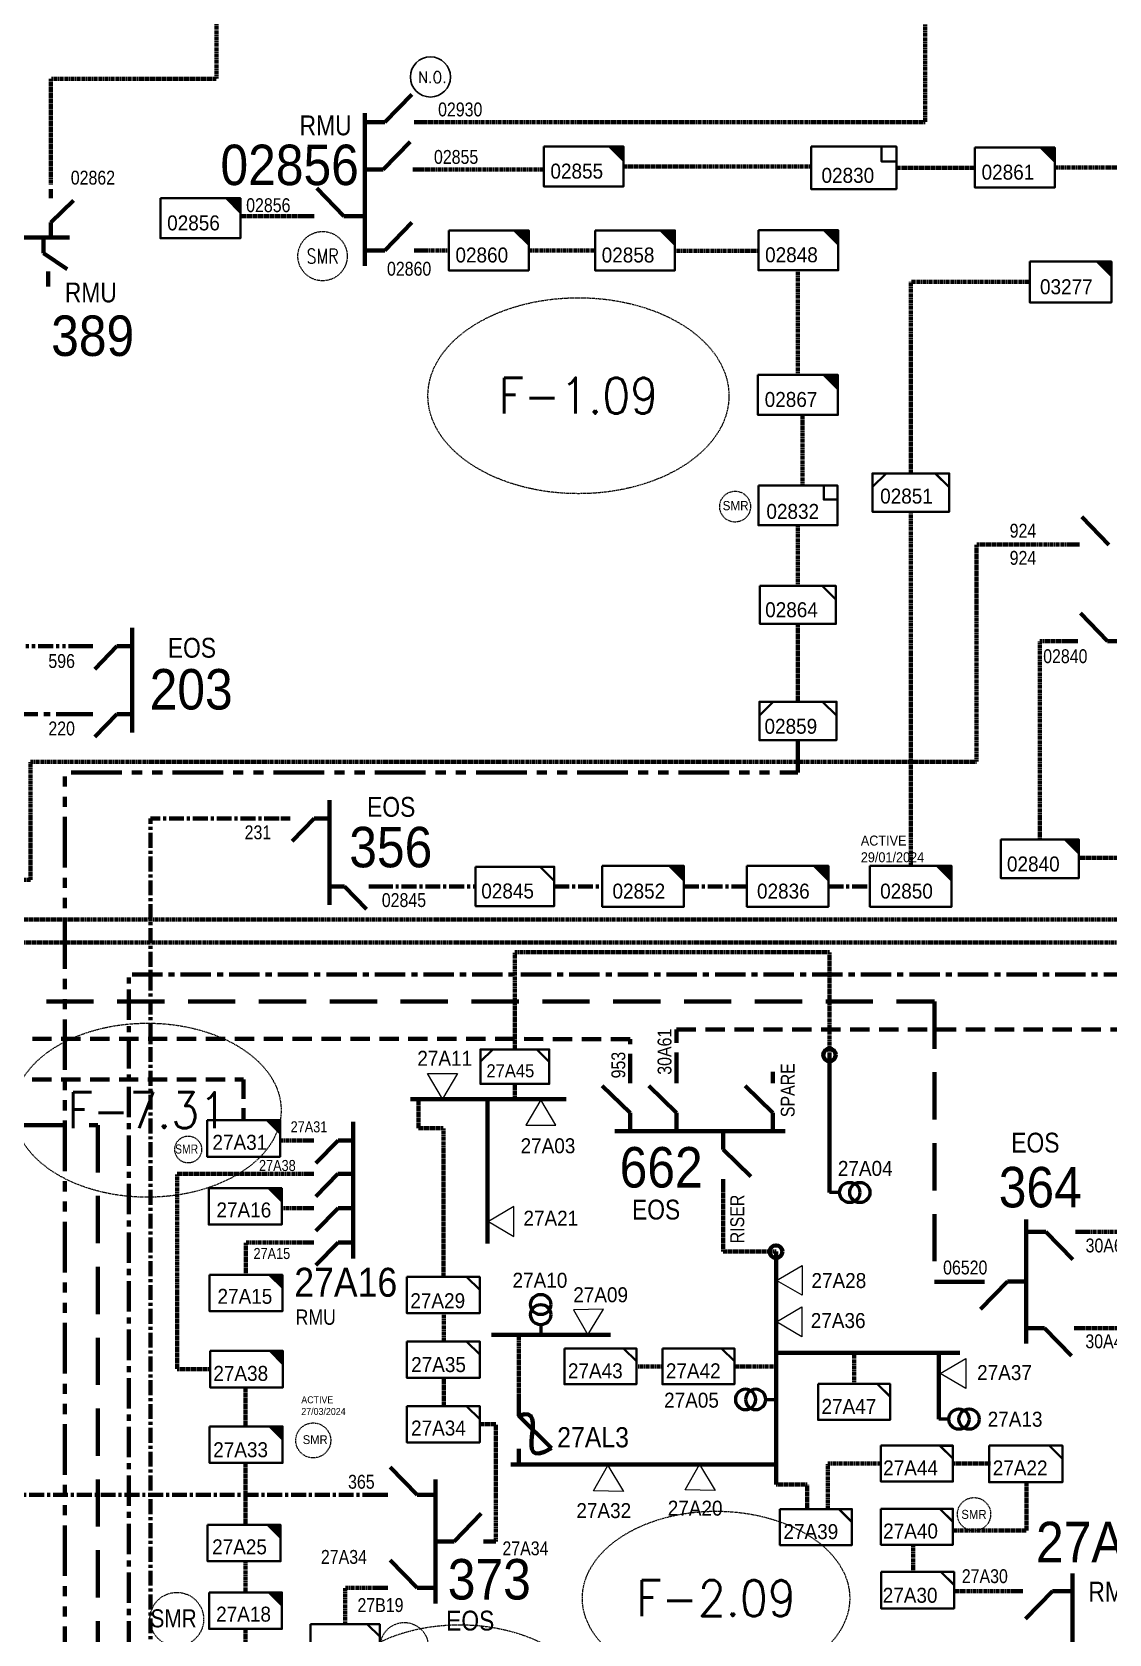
# Model space of a CAD drawing. Header units: metres. Extents: x 65984 to 144644, y -19036 to 23726.
# Drawn here: x 117670 to 117936, y 20753.7 to 21149.4 of the extents above; entities that cross this region are included whole.
import ezdxf
from ezdxf.enums import TextEntityAlignment as Align

# ---------------------------------------------------------------- set-up
doc = ezdxf.new("R2010")
doc.units = ezdxf.units.M
doc.header["$MEASUREMENT"] = 0
for name, pattern in [('( Center )', [2, 1.25, -0.25, 0.25, -0.25]), ('( Phantom )', [2.5, 1.25, -0.25, 0.25, -0.25, 0.25, -0.25]), ('DGN Style 3', [0.013877, 0, -0.013877]), ('HIDDEN2', [2381.25, 1587.5, -793.75])]:
    doc.linetypes.add(name, pattern=pattern)
doc.layers.get('0').update_dxf_attribs({"color": 95, "lineweight": 40})
for name, color, linetype, lineweight in [('d_eos', 111, 'Continuous', 40), ('d_eos no', 121, 'Continuous', 40), ('d_fco', 5, 'Continuous', 40), ('d_fco text', 95, 'Continuous', 40), ('d_oh branch', 94, 'Continuous', 40), ('d_switch', 95, 'Continuous', 40), ('d_tf', 1, 'Continuous', 40), ('d_tf no', 6, 'Continuous', 40), ('d_tf_200', 1, 'Continuous', 40), ('d_ug cable', 95, 'Continuous', 40), ('d_ug main line', 95, 'Continuous', 40), ('d_unit sub', 7, 'Continuous', 40), ('FDR  1  05', 172, 'Continuous', 40), ('FDR  1  16', 234, 'Continuous', 40), ('FDR  2  09', 20, 'Continuous', 40), ('fedr no', 95, 'Continuous', 40), ('Level 37', 7, 'Continuous', 0), ('O H MAIN FEEDER', 4, 'Continuous', 100), ('SW N O', 114, 'Continuous', 30)]:
    doc.layers.add(name, color=color, linetype=linetype, lineweight=lineweight)
doc.styles.add('NASKHF', font='naskhf.shx', dxfattribs={"height": 8})
doc.styles.add('Style-Arial', font='arial.ttf')
doc.styles.add('Style-ENGINEERING', font='ENGINEERING.shx')
doc.styles.add('Style-msdefault', font='msdefault.shx')
doc.styles.add('Style-STANDARD', font='STANDARD.shx')

# ---------------------------------------------------------------- blocks, each defined once
blk = doc.blocks.new('TF_8')
at = {"color": 0, "linetype": 'ByBlock', "lineweight": -2}
blk.add_line((6.3, 4.95), (9.9, 1.35), dxfattribs=at)
blk.add_3dface([(-10.1, 4.95), (9.9, 4.95), (9.9, -5.05), (-10.1, -5.05)], dxfattribs=at)
blk = doc.blocks.new('TFU_31')
at = {"layer": 'd_tf_200', "color": 18, "linetype": 'Continuous', "lineweight": 53}
blk.add_line((0, 10), (0, 0), dxfattribs=at)
at = {"layer": 'd_tf_200', "color": 18, "linetype": 'Continuous', "lineweight": 53, "extrusion": (0, 0, -1)}
for centre in [(0, 30), (0, 20)]:
    blk.add_circle(centre, 10, dxfattribs=at)
blk = doc.blocks.new('*U726')
at = {"layer": 'd_fco', "color": 18, "linetype": 'Continuous', "lineweight": 100}
blk.add_line((-4.6, 4.21), (-10.13, 4.21), dxfattribs=at)
at = {"layer": 'd_fco', "color": 18, "linetype": 'Continuous', "lineweight": 100, "flags": 128}
blk.add_lwpolyline([(13.02, 4.21), (7.07, 4.21), (-4.4, -7.26)], dxfattribs=at)
at = {"layer": 'd_fco', "color": 18, "linetype": 'Continuous', "lineweight": 100}
blk.add_open_spline([(-4.4, -7.26), (-13, 7.69), (11.58, -7.67), (7.07, 4.21)], degree=3, dxfattribs=at)
blk = doc.blocks.new('TFU_32')
at = {"layer": 'd_tf_200', "color": 234, "linetype": 'Continuous', "lineweight": 53}
blk.add_line((0, 10), (0, 0), dxfattribs=at)
for centre in [(0, 30), (0, 20)]:
    blk.add_circle(centre, 10, dxfattribs=at)
blk = doc.blocks.new('exist.us-1000kva')
at = {"color": 0, "linetype": 'ByBlock', "lineweight": -2, "flags": 128}
blk.add_lwpolyline([(39.99, 12.92), (32.8, 20), (40, 20)], close=True, dxfattribs=at)
at = {"color": 0, "linetype": 'ByBlock', "lineweight": -2, "extrusion": (0, 0, -1)}
blk.add_solid([(-39.99, 12.92), (-32.8, 20), (-40, 20)], dxfattribs=at)
at = {"color": 0, "linetype": 'ByBlock', "lineweight": -2, "xscale": 2, "yscale": 2}
blk.add_blockref('TF_8', (20.2, 10.1), dxfattribs=at)
blk = doc.blocks.new('TF3')
at = {"color": 0, "linetype": 'ByBlock', "lineweight": -2}
for p, q in [((11.3, 9), (18.3, 9)), ((18.3, 9), (18.3, 2))]:
    blk.add_line(p, q, dxfattribs=at)
at = {"color": 0, "linetype": 'ByBlock', "lineweight": -2, "flags": 128}
blk.add_lwpolyline([(18.3, 2), (11.3, 2), (11.3, 9)], dxfattribs=at)
at = {"color": 0, "linetype": 'ByBlock', "lineweight": -2}
blk.add_3dface([(-21.7, 9), (18.3, 9), (18.3, -11), (-21.7, -11)], dxfattribs=at)
blk = doc.blocks.new('*U892')
at = {"layer": 'SW N O', "color": 3}
blk.add_circle((0, 0), 16.8, dxfattribs=at)
at = {"layer": 'SW N O', "color": 3, "style": 'Style-STANDARD'}
blk.add_text('N.O.', height=9.6, dxfattribs=at).set_placement((1.7, -0.2), align=Align.MIDDLE_CENTER)
blk = doc.blocks.new('*U1633')
at = {"layer": 'd_unit sub', "color": 18, "linetype": 'Continuous', "lineweight": 40, "flags": 128}
blk.add_lwpolyline([(8.54, 1.25), (5.47, 4.27), (8.54, 4.27)], close=True, dxfattribs=at)
at = {"layer": 'd_unit sub', "color": 18, "linetype": 'Continuous', "lineweight": 40, "xscale": 0.8535245333131425, "yscale": 0.8535245333131425, "zscale": 0.4098992628124683, "rotation": 359.9999999999999}
blk.add_blockref('TF_8', (0.09, 0.05), dxfattribs=at)
blk = doc.blocks.new('*U1634')
at = {"layer": 'd_unit sub', "color": 2, "linetype": 'Continuous', "lineweight": 40, "flags": 128}
blk.add_lwpolyline([(8.54, 1.25), (5.47, 4.27), (8.54, 4.27)], close=True, dxfattribs=at)
at = {"layer": 'd_unit sub', "color": 2, "linetype": 'Continuous', "lineweight": 40, "xscale": 0.8535245333131424, "yscale": 0.8535245333131424, "zscale": 0.4096174389920898, "rotation": 359.9999999999999}
blk.add_blockref('TF_8', (0.09, 0.05), dxfattribs=at)
blk = doc.blocks.new('*U1636')
at = {"layer": 'd_unit sub', "color": 18, "linetype": 'Continuous', "lineweight": 40, "flags": 128}
blk.add_lwpolyline([(8.53, 1.25), (5.46, 4.28), (8.53, 4.28)], close=True, dxfattribs=at)
at = {"layer": 'd_unit sub', "color": 18, "linetype": 'Continuous', "lineweight": 40, "xscale": 0.8535245333131426, "yscale": 0.8535245333131426, "zscale": 0.4044253263920334, "rotation": 359.9999999999999}
blk.add_blockref('TF_8', (0.08, 0.05), dxfattribs=at)
blk = doc.blocks.new('TRA1_148')
at = {"layer": 'd_tf', "color": 18, "linetype": 'Continuous', "lineweight": 0, "ltscale": 0.000258633, "extrusion": (0, 0, -1), "flags": 128}
blk.add_lwpolyline([(-9.2, -17), (0, 0), (10.8, -17)], close=True, dxfattribs=at)
blk = doc.blocks.new('TRA1_147')
at = {"layer": 'd_tf', "color": 18, "linetype": 'Continuous', "lineweight": 0, "ltscale": 0.000258633, "xscale": 1.0000584026721, "yscale": 1.000058245312021, "zscale": 1.0000584026721, "rotation": 180.0000949812189}
blk.add_blockref('TRA1_148', (0, 0), dxfattribs=at)
blk = doc.blocks.new('TRA1_150')
at = {"layer": 'd_tf', "color": 18, "linetype": 'Continuous', "lineweight": 0, "ltscale": 0.000258801, "extrusion": (0, 0, -1), "flags": 128}
blk.add_lwpolyline([(-10, -17), (0, 0), (10, -17)], close=True, dxfattribs=at)
blk = doc.blocks.new('TRA1_149')
at = {"layer": 'd_tf', "color": 18, "linetype": 'Continuous', "lineweight": 0, "ltscale": 0.000258801, "xscale": 1.000046566207833, "yscale": 1.000046566207833, "zscale": 1.000046566207833, "rotation": 180}
blk.add_blockref('TRA1_150', (0, 0), dxfattribs=at)
blk = doc.blocks.new('TRA1_152')
at = {"layer": 'd_tf', "color": 234, "linetype": 'Continuous', "lineweight": 0, "ltscale": 0.000258801, "flags": 128}
blk.add_lwpolyline([(10, -17), (0, 0), (-10, -17)], close=True, dxfattribs=at)
blk = doc.blocks.new('TRA1_151')
at = {"layer": 'd_tf', "color": 234, "linetype": 'Continuous', "lineweight": 0, "ltscale": 0.000258801, "xscale": 1.000046566207833, "yscale": 1.000046566207833, "zscale": 1.000046566207833, "rotation": 180}
blk.add_blockref('TRA1_152', (0, 0), dxfattribs=at)
blk = doc.blocks.new('TRA1_154')
at = {"layer": 'd_tf', "color": 234, "linetype": 'Continuous', "lineweight": 0, "ltscale": 0.000262005, "extrusion": (0, 0, -1), "flags": 128}
blk.add_lwpolyline([(-10.1, -17), (-0.1, 0), (9.9, -17)], close=True, dxfattribs=at)
blk = doc.blocks.new('TRA1_153')
at = {"layer": 'd_tf', "color": 234, "linetype": 'Continuous', "lineweight": 0, "ltscale": 0.000262005, "xscale": 1.000046566207833, "yscale": 1.000046566207833, "zscale": 1.000046566207833, "rotation": 180}
blk.add_blockref('TRA1_154', (0, 0), dxfattribs=at)
blk = doc.blocks.new('*U2309')
at = {"layer": 'd_unit sub', "color": 174, "linetype": 'Continuous', "lineweight": 40, "flags": 128}
for points in [[(-9.48, 1.38), (-6.07, 4.73), (-9.48, 4.73)], [(9.49, 1.32), (6.02, 4.73), (9.5, 4.73)]]:
    blk.add_lwpolyline(points, close=True, dxfattribs=at)
at = {"layer": 'd_unit sub', "color": 174, "linetype": 'Continuous', "lineweight": 40, "xscale": 0.94866334575076, "yscale": 0.94866334575076, "zscale": 0.4267622666565712, "rotation": 359.9999999999999}
blk.add_blockref('TF_8', (0.1, 0.04), dxfattribs=at)
blk = doc.blocks.new('*U2364')
at = {"layer": 'd_unit sub', "color": 215, "linetype": 'Continuous', "lineweight": 40, "flags": 128}
for points in [[(-9.48, 1.38), (-6.07, 4.73), (-9.48, 4.73)], [(9.49, 1.32), (6.02, 4.73), (9.5, 4.73)]]:
    blk.add_lwpolyline(points, close=True, dxfattribs=at)
at = {"layer": 'd_unit sub', "color": 215, "linetype": 'Continuous', "lineweight": 40, "xscale": 0.9486633457507596, "yscale": 0.9486633457507596, "zscale": 0.4256207630495306, "rotation": 359.9999999999999}
blk.add_blockref('TF_8', (0.1, 0.04), dxfattribs=at)
blk = doc.blocks.new('*U2371')
at = {"layer": 'd_unit sub', "color": 234, "linetype": 'Continuous', "lineweight": 40, "flags": 128}
for points in [[(-9.48, 1.38), (-6.07, 4.73), (-9.48, 4.73)], [(9.49, 1.32), (6.02, 4.73), (9.5, 4.73)]]:
    blk.add_lwpolyline(points, close=True, dxfattribs=at)
at = {"layer": 'd_unit sub', "color": 234, "linetype": 'Continuous', "lineweight": 40, "xscale": 0.9486633457507598, "yscale": 0.9486633457507598, "zscale": 0.4761648633917043, "rotation": 359.9999999999999}
blk.add_blockref('TF_8', (0.1, 0.04), dxfattribs=at)
blk = doc.blocks.new('*U2392')
at = {"layer": 'd_unit sub', "color": 18, "linetype": 'Continuous', "lineweight": 40, "flags": 128}
blk.add_lwpolyline([(8.54, 1.25), (5.47, 4.27), (8.54, 4.27)], close=True, dxfattribs=at)
at = {"layer": 'd_unit sub', "color": 18, "linetype": 'Continuous', "lineweight": 40, "xscale": 0.8535245333131424, "yscale": 0.8535245333131424, "zscale": 0.4096174389920898, "rotation": 359.9999999999999}
blk.add_blockref('TF_8', (0.09, 0.05), dxfattribs=at)

msp = doc.modelspace()

# ---------------------------------------------------------------- linework, layer by layer
at = {"layer": 'd_eos', "color": 7, "linetype": 'Continuous', "lineweight": 211, "ltscale": 0.625574}
for p, q in [((117757.11, 21127.11), (117763.77, 21133.97)), ((117752.19, 21091.64), (117752.19, 21129.36)), ((117752.19, 21127.11), (117757.11, 21127.11)), ((117764.41, 21127.11), (117767.17, 21127.11)), ((117756.75, 21115.43), (117763.41, 21122.29)), ((117752.19, 21115.43), (117756.75, 21115.43)), ((117764.01, 21115.46), (117766.78, 21115.46)), ((117746.97, 21103.96), (117740.31, 21110.82)), ((117739.68, 21103.96), (117736.91, 21103.96)), ((117752.19, 21103.96), (117746.97, 21103.96)), ((117757.11, 21095.46), (117763.77, 21102.33)), ((117752.19, 21095.47), (117757.11, 21095.47)), ((117764.41, 21095.47), (117767.17, 21095.47)), ((117936, 21022.77), (117929.33, 21029.63)), ((117928.73, 21022.8), (117925.97, 21022.8)), ((117935.63, 20998.96), (117928.97, 21005.82)), ((117928.34, 20998.97), (117925.57, 20998.97)), ((117940.55, 20998.96), (117935.63, 20998.96)), ((117817.7, 20889.76), (117817.7, 20892.52)), ((117829.2, 20889.76), (117829.2, 20892.53)), ((117853, 20889.76), (117853, 20892.53)), ((117817.69, 20882.46), (117810.83, 20889.12)), ((117829.2, 20882.46), (117822.34, 20889.12)), ((117853, 20882.46), (117846.14, 20889.12)), ((117817.7, 20877.9), (117817.7, 20882.46)), ((117829.2, 20877.91), (117829.2, 20882.46)), ((117853, 20877.91), (117853, 20882.46)), ((117856, 20877.91), (117813.94, 20877.91)), ((117840.7, 20877.91), (117840.7, 20873.35)), ((117840.7, 20873.35), (117847.56, 20866.69)), ((117840.7, 20866.05), (117840.7, 20863.29)), ((117915.51, 20856.04), (117915.51, 20825.44)), ((117915.87, 20853.04), (117920.43, 20853.04)), ((117920.43, 20853.04), (117927.09, 20846.18)), ((117927.72, 20853.04), (117930.49, 20853.04)), ((117905.22, 20840.71), (117902.45, 20840.71)), ((117910.95, 20840.74), (117904.29, 20833.88)), ((117915.51, 20840.74), (117910.95, 20840.74)), ((117915.51, 20829.24), (117920.07, 20829.24)), ((117920.07, 20829.24), (117926.73, 20822.38)), ((117927.36, 20829.24), (117930.13, 20829.24)), ((117926.96, 20768.61), (117926.96, 20720.79)), ((117914.75, 20764.26), (117911.98, 20764.26)), ((117922.05, 20764.27), (117915.38, 20757.4)), ((117926.6, 20764.27), (117922.05, 20764.27))]:
    msp.add_line(p, q, dxfattribs=at)
at = {"layer": 'd_eos', "color": 7, "linetype": 'Continuous', "lineweight": 211, "ltscale": 0.54966}
for p, q in [((117674.63, 21108.34), (117674.63, 21110.61)), ((117674.63, 21102.38), (117680.24, 21107.83)), ((117674.63, 21098.65), (117674.63, 21102.38)), ((117679.21, 21098.65), (117653.3, 21098.65)), ((117672.78, 21094.8), (117672.78, 21098.52)), ((117678.63, 21090.79), (117672.78, 21094.8)), ((117674, 21086.51), (117674, 21090.23)), ((117743.44, 20959.69), (117743.44, 20933.78)), ((117733.74, 20955.11), (117731.48, 20955.11)), ((117739.71, 20955.11), (117734.26, 20949.49)), ((117743.44, 20955.11), (117739.71, 20955.11)), ((117743.44, 20938.36), (117747.17, 20938.36)), ((117747.17, 20938.36), (117752.62, 20932.75)), ((117753.14, 20938.36), (117755.4, 20938.36)), ((117749.29, 20880.2), (117749.3, 20846.47)), ((117739.6, 20875.62), (117737.34, 20875.62)), ((117745.57, 20875.62), (117740.12, 20870)), ((117749.29, 20875.62), (117745.57, 20875.62)), ((117739.6, 20867.37), (117737.33, 20867.37)), ((117745.56, 20867.37), (117740.12, 20861.76)), ((117749.29, 20867.37), (117745.56, 20867.37)), ((117739.6, 20858.87), (117737.34, 20858.87)), ((117745.57, 20858.87), (117740.12, 20853.25)), ((117749.3, 20858.87), (117745.57, 20858.87)), ((117739.6, 20850.37), (117737.34, 20850.37)), ((117745.57, 20850.37), (117740.12, 20844.75)), ((117749.3, 20850.37), (117745.57, 20850.37))]:
    msp.add_line(p, q, dxfattribs=at)
at = {"layer": 'd_eos', "color": 157, "linetype": 'Continuous', "lineweight": 211, "ltscale": 0.54966}
for p, q in [((117694.68, 21002.25), (117694.68, 20976.34)), ((117684.98, 20997.67), (117682.72, 20997.67)), ((117690.95, 20997.67), (117685.5, 20992.05)), ((117694.68, 20997.67), (117690.95, 20997.67)), ((117684.98, 20980.92), (117682.72, 20980.92)), ((117690.95, 20980.92), (117685.5, 20975.3)), ((117694.68, 20980.92), (117690.95, 20980.92))]:
    msp.add_line(p, q, dxfattribs=at)
at = {"layer": 'd_eos', "color": 234, "linetype": 'Continuous', "lineweight": 211, "ltscale": 0.625574}
for p, q in [((117765.13, 20788.06), (117758.47, 20794.92)), ((117769.68, 20761.25), (117769.68, 20791.85)), ((117757.83, 20788.06), (117755.07, 20788.06)), ((117769.69, 20788.06), (117765.13, 20788.06)), ((117774.24, 20776.55), (117780.9, 20783.42)), ((117769.68, 20776.55), (117774.24, 20776.55)), ((117781.54, 20776.55), (117784.3, 20776.55)), ((117765.13, 20765.05), (117758.47, 20771.91)), ((117757.83, 20765.05), (117755.06, 20765.05)), ((117769.68, 20765.05), (117765.13, 20765.05))]:
    msp.add_line(p, q, dxfattribs=at)
at = {"layer": 'd_oh branch', "color": 234, "linetype": 'Continuous', "lineweight": 100}
for p, q in [((117866.96, 20862.75), (117866.96, 20896.78)), ((117801.92, 20885.82), (117763.49, 20885.82)), ((117782.5, 20850.18), (117782.5, 20885.82))]:
    msp.add_line(p, q, dxfattribs=at)
at = {"layer": 'd_oh branch', "color": 18, "linetype": 'Continuous', "lineweight": 100}
for p, q in [((117812.83, 20827.59), (117783.47, 20827.59)), ((117899.17, 20823.12), (117853.77, 20823.12)), ((117893.94, 20806.76), (117893.94, 20823.12)), ((117853.77, 20795.54), (117788.26, 20795.54))]:
    msp.add_line(p, q, dxfattribs=at)
at = {"layer": 'd_oh branch', "color": 234, "linetype": 'Continuous', "lineweight": 100}
msp.add_circle((117866.96, 20896.73), 1.55, dxfattribs=at)
at = {"layer": 'd_ug cable', "color": 215, "linetype": 'DGN Style 3', "lineweight": 100}
for p, q in [((117816.12, 21116.18), (117862.44, 21116.18)), ((117883.48, 21115.86), (117902.88, 21115.86)), ((117937.97, 21115.92), (117922.62, 21115.92)), ((117736.91, 21103.96), (117721.45, 21103.96)), ((117849.4, 21095.37), (117828.79, 21095.37)), ((117860.32, 21054.84), (117860.32, 21037.35)), ((117859.17, 21027.57), (117859.17, 21012.57)), ((117859.17, 21003.18), (117859.17, 20983.97))]:
    msp.add_line(p, q, dxfattribs=at)
at = {"layer": 'd_ug cable', "color": 234, "linetype": 'DGN Style 3', "lineweight": 100}
msp.add_line((117789.25, 20889.57), (117789.25, 20885.82), dxfattribs=at)
at = {"layer": 'd_ug cable', "color": 30, "linetype": 'DGN Style 3', "lineweight": 106}
for p, q in [((117737.34, 20875.62), (117731.26, 20875.62)), ((117737.34, 20858.87), (117731.65, 20858.87))]:
    msp.add_line(p, q, dxfattribs=at)
at = {"layer": 'd_ug cable', "color": 18, "linetype": 'DGN Style 3', "lineweight": 100}
for p, q in [((117790.26, 20811.74), (117790.27, 20827.59)), ((117873.03, 20815.46), (117873.03, 20823.12)), ((117819.28, 20819.79), (117825.7, 20819.79)), ((117843.47, 20819.79), (117853.77, 20819.79)), ((117906.72, 20795.76), (117897.44, 20795.76))]:
    msp.add_line(p, q, dxfattribs=at)
at = {"layer": 'd_ug cable', "color": 194, "linetype": 'DGN Style 3', "lineweight": 100}
msp.add_line((117930.13, 20829.24), (117950.86, 20829.24), dxfattribs=at)
at = {"layer": 'd_ug cable', "color": 1, "linetype": 'DGN Style 3', "lineweight": 100}
for p, q in [((117722.71, 20814.57), (117722.71, 20804.95)), ((117722.71, 20795.96), (117722.71, 20780.63)), ((117722.71, 20771.64), (117722.71, 20763.98)), ((117722.71, 20754.95), (117722.71, 20745.65))]:
    msp.add_line(p, q, dxfattribs=at)
at = {"layer": 'd_ug cable', "color": 95, "linetype": 'DGN Style 3', "lineweight": 100, "flags": 128}
for points in [[(117890.6, 21204.33), (117890.6, 21127.11), (117767.17, 21127.11)], [(117784.77, 21161.28), (117715.59, 21161.28), (117715.59, 21137.82), (117674.63, 21137.82), (117674.63, 21111.72)]]:
    msp.add_lwpolyline(points, dxfattribs=at)
at = {"layer": 'd_ug cable', "color": 215, "linetype": 'DGN Style 3', "lineweight": 100, "flags": 128}
for points in [[(117766.78, 21115.46), (117796.38, 21115.46)], [(117767.17, 21095.47), (117772.92, 21095.47)], [(117792.66, 21095.47), (117809.05, 21095.47)], [(117859.17, 21064.71), (117859.17, 21090.53)]]:
    msp.add_lwpolyline(points, dxfattribs=at)
at = {"layer": 'd_ug cable', "color": 174, "linetype": 'DGN Style 3', "lineweight": 100, "flags": 128}
for points in [[(117887.05, 21040.39), (117887.05, 21087.66), (117916.44, 21087.66)], [(117887.05, 20943.4), (117887.05, 21030.9)]]:
    msp.add_lwpolyline(points, dxfattribs=at)
at = {"layer": 'd_ug cable', "color": 1, "linetype": 'DGN Style 3', "lineweight": 100, "flags": 128}
for points in [[(117147.44, 20954.49), (117147.44, 20940), (117669.58, 20940), (117669.58, 20969.15), (117903.31, 20969.15), (117903.31, 21022.8), (117925.97, 21022.8)], [(117918.92, 20949.97), (117918.92, 20998.97), (117925.57, 20998.97)], [(117939.75, 20945.45), (117928.53, 20945.45)], [(114677.82, 20018.71), (114677.82, 19903.39), (115244.76, 19903.39), (115244.76, 20560.1), (115296.31, 20560.1), (115296.31, 20924.47), (118370.71, 20924.47), (118370.71, 20662.09), (118341.83, 20662.09), (118341.83, 20633.98)]]:
    msp.add_lwpolyline(points, dxfattribs=at)
at = {"layer": 'd_ug cable', "color": 5, "linetype": 'DGN Style 3', "lineweight": 100, "flags": 128}
msp.add_lwpolyline([(114712.34, 19960.32), (114712.34, 19909.13), (115239.03, 19909.13), (115239.03, 20565.83), (115290.57, 20565.83), (115290.57, 20930.2), (118376.44, 20930.2), (118376.44, 20576.15), (118417.8, 20576.15), (118417.8, 20475.96), (118374.08, 20475.96)], dxfattribs=at)
at = {"layer": 'd_ug cable', "color": 234, "linetype": 'DGN Style 3', "lineweight": 100, "flags": 128}
for points in [[(117789.25, 20898.07), (117789.25, 20922.08), (117866.96, 20922.08), (117866.96, 20896.78)], [(117771.58, 20841.91), (117771.58, 20878.64), (117765.47, 20878.64), (117765.47, 20885.82)], [(117771.74, 20826.06), (117771.74, 20833.01)], [(117771.74, 20809.96), (117771.74, 20816.95)], [(117784.3, 20776.55), (117784.57, 20776.55), (117784.57, 20805.49), (117780.58, 20805.49)], [(117755.11, 20765.05), (117747.32, 20765.05), (117747.32, 20756.11)]]:
    msp.add_lwpolyline(points, dxfattribs=at)
at = {"layer": 'd_ug cable', "color": 18, "linetype": 'HIDDEN2', "lineweight": 158, "ltscale": 0.003}
for points in [[(117829.2, 20892.53), (117829.2, 20902.99), (117953.78, 20902.99)], [(117817.7, 20892.21), (117817.7, 20900.65), (117527.06, 20900.76), (117527.06, 20840.4), (117507.99, 20840.4)]]:
    msp.add_lwpolyline(points, dxfattribs=at)
at = {"layer": 'd_ug cable', "color": 1, "linetype": 'HIDDEN2', "lineweight": 158, "ltscale": 0.003}
msp.add_lwpolyline([(117577.17, 20839.97), (117577.17, 20890.68), (117722.26, 20890.68), (117722.26, 20880.58)], dxfattribs=at)
at = {"layer": 'd_ug cable', "color": 30, "linetype": 'DGN Style 3', "lineweight": 106, "flags": 128}
for points in [[(117713.96, 20819.09), (117705.82, 20819.09), (117705.82, 20867.37), (117737.33, 20867.37)], [(117737.34, 20850.37), (117722.83, 20850.37), (117722.83, 20842.39)]]:
    msp.add_lwpolyline(points, dxfattribs=at)
at = {"layer": 'd_ug cable', "color": 18, "linetype": 'DGN Style 3', "lineweight": 100, "flags": 128}
for points in [[(117840.7, 20863.29), (117840.7, 20848.13), (117853.77, 20848.13)], [(117879.65, 20795.76), (117866.55, 20795.76), (117866.55, 20784.52)], [(117897.44, 20779.22), (117915.61, 20779.22), (117915.61, 20791.31)], [(117853.77, 20790.63), (117861.45, 20790.63), (117861.45, 20784.61)], [(117887.66, 20775.6), (117887.66, 20769)], [(117897.73, 20764.26), (117911.98, 20764.26)]]:
    msp.add_lwpolyline(points, dxfattribs=at)
at = {"layer": 'd_ug cable', "color": 194, "linetype": 'DGN Style 3', "lineweight": 100, "flags": 128}
msp.add_lwpolyline([(117930.49, 20853.04), (117950.47, 20853.04)], dxfattribs=at)
at = {"layer": 'd_ug cable', "color": 1, "linetype": 'DGN Style 3', "lineweight": 13}
msp.add_circle((117741.74, 21094.05), 6.09, dxfattribs=at)
at = {"layer": 'd_ug cable', "color": 2, "linetype": 'DGN Style 3', "lineweight": 13}
for centre, radius in [((117843.65, 21032.17), 3.81), ((117708.56, 20873.36), 3.32), ((117739.45, 20801.5), 4.32), ((117902.67, 20783.27), 4.11), ((117705.74, 20757.32), 6.64), ((117761.95, 20750.62), 5.91)]:
    msp.add_circle(centre, radius, dxfattribs=at)
at = {"layer": 'd_ug main line', "color": 157, "linetype": '( Phantom )', "lineweight": 140, "ltscale": 3, "flags": 128}
msp.add_lwpolyline([(117682.72, 20997.67), (117601.37, 20997.67), (117601.37, 20970.62)], dxfattribs=at)
at = {"layer": 'd_ug main line', "color": 215, "linetype": '( Phantom )', "lineweight": 158, "ltscale": 10, "flags": 128}
msp.add_lwpolyline([(117859.17, 20974.46), (117859.17, 20966.46), (117678.12, 20966.46), (117678.12, 20343.52), (117812.72, 20343.52)], dxfattribs=at)
at = {"layer": 'd_ug main line', "color": 3, "linetype": '( Center )', "lineweight": 140, "ltscale": 2.94, "flags": 128}
msp.add_lwpolyline([(117719.82, 20574.49), (117699.28, 20574.49), (117699.28, 20955.11), (117731.48, 20955.11)], dxfattribs=at)
at = {"layer": 'd_ug main line', "color": 174, "linetype": '( Center )', "lineweight": 140, "ltscale": 2.94, "flags": 128}
for points in [[(117755.4, 20938.36), (117779.55, 20938.36)], [(117798.97, 20938.36), (117810.67, 20938.36)], [(117831.01, 20938.36), (117846.55, 20938.36)], [(117866.71, 20938.36), (117876.96, 20938.36)]]:
    msp.add_lwpolyline(points, dxfattribs=at)
at = {"layer": 'd_ug main line', "color": 194, "linetype": 'HIDDEN2', "lineweight": 140, "ltscale": 0.00735}
msp.add_lwpolyline([(117493.72, 20319.49), (117603.51, 20319.49), (117603.51, 20909.93), (117892.9, 20909.93), (117892.9, 20840.71), (117902.45, 20840.71)], dxfattribs=at)
at = {"layer": 'd_ug main line', "color": 34, "linetype": 'HIDDEN2', "lineweight": 140, "ltscale": 0.00735}
msp.add_lwpolyline([(117180.9, 20832.41), (117211.51, 20832.41), (117211.51, 20879.38), (117686.25, 20879.38), (117686.25, 20517.55), (117686.31, 20461.65), (117726.01, 20461.16), (118587.92, 20461.16)], dxfattribs=at)
at = {"layer": 'd_ug main line', "color": 234, "linetype": '( Center )', "lineweight": 200, "ltscale": 2.94, "flags": 128}
msp.add_lwpolyline([(117755.3, 20788.06), (117632.45, 20788.06), (117632.45, 20519.02), (117548.61, 20519.02)], dxfattribs=at)
at = {"layer": 'FDR  1  16', "color": 157, "linetype": '( Center )', "lineweight": 158, "ltscale": 6, "flags": 128}
msp.add_lwpolyline([(117622.32, 20050.53), (117622.32, 20980.92), (117682.72, 20980.92)], dxfattribs=at)
at = {"layer": 'FDR  1  16', "color": 20, "linetype": '( Center )', "lineweight": 106, "ltscale": 6, "flags": 128}
msp.add_lwpolyline([(117711.93, 20611.4), (117693.89, 20611.4), (117693.89, 20916.56), (118132.38, 20916.56), (118132.38, 20952.4), (118132.38, 20942.03)], dxfattribs=at)
at = {"layer": 'FDR  2  09', "color": 18, "linetype": 'Continuous'}
msp.add_line((117853.77, 20795.54), (117853.77, 20848.13), dxfattribs=at)
at = {"layer": 'FDR  2  09', "color": 234, "linetype": 'Continuous'}
for centre in [(117866.8, 20896.71), (117866.96, 20896.73)]:
    msp.add_circle(centre, 1.42, dxfattribs=at)
at = {"layer": 'FDR  2  09', "color": 18, "linetype": 'Continuous'}
msp.add_circle((117853.77, 20848.13), 1.42, dxfattribs=at)
at = {"layer": 'fedr no', "color": 82, "linetype": 'DGN Style 3', "lineweight": 13, "true_color": 0x1dc70e}
for centre, major_axis in [((117804.95, 21059.57), (37.17, 0)), ((117698.49, 20883.07), (33.02, 0)), ((117838.94, 20762.51), (33.02, 0)), ((117775.64, 20734.46), (33.02, 0))]:
    msp.add_ellipse(centre, major_axis=major_axis, ratio=0.651175, dxfattribs=at)
at = {"layer": 'O H MAIN FEEDER', "color": 18, "lineweight": 211, "ltscale": 0.488306}
msp.add_line((117853.77, 20790.63), (117853.77, 20848.13), dxfattribs=at)
msp.add_circle((117853.77, 20848.13), 1.55, dxfattribs=at)

# ---------------------------------------------------------------- block references
at = {"layer": 'd_fco', "color": 18, "linetype": 'Continuous', "lineweight": 100, "xscale": 0.7, "yscale": 0.7, "zscale": 0.7, "rotation": 90.0000000006001}
msp.add_blockref('*U726', (117793.21, 20802.63), dxfattribs=at)
at = {"layer": 'd_tf', "color": 234, "linetype": 'Continuous', "lineweight": 0, "ltscale": 0.000262005, "extrusion": (0, 0, -1), "xscale": 0.37, "yscale": 0.37, "zscale": 0.37, "rotation": 359.9999999999999}
msp.add_blockref('TRA1_153', (-117771.36, 20885.84), dxfattribs=at)
at = {"layer": 'd_tf', "color": 234, "linetype": 'Continuous', "lineweight": 0, "ltscale": 0.000258801, "xscale": 0.37, "yscale": 0.37, "zscale": 0.37}
for p, rotation in [((117795.68, 20885.64), 180), ((117782.71, 20855.58), 269.9999999999999)]:
    msp.add_blockref('TRA1_151', p, dxfattribs=dict(at, rotation=rotation))
at = {"layer": 'd_tf', "color": 18, "linetype": 'Continuous', "lineweight": 0, "ltscale": 0.000258801, "extrusion": (0, 0, -1), "xscale": 0.37, "yscale": 0.37, "zscale": 0.37}
for p, rotation in [((-117853.9, 20841.04), 89.99999999999993), ((-117853.85, 20830.79), 90.00000000000006), ((-117894.32, 20818.02), 89.99999999999993)]:
    msp.add_blockref('TRA1_149', p, dxfattribs=dict(at, rotation=rotation))
at = {"layer": 'd_tf', "color": 18, "linetype": 'Continuous', "lineweight": 0, "ltscale": 0.000258633, "xscale": 0.3701317258283088, "yscale": 0.3701658824832781, "zscale": 0.3701317258283088, "rotation": 1.422466428448322}
msp.add_blockref('TRA1_147', (117807.27, 20827.57), dxfattribs=at)
at = {"layer": 'd_tf', "color": 18, "linetype": 'Continuous', "lineweight": 0, "ltscale": 0.000258633, "extrusion": (0, 0, -1), "xscale": 0.3701317258283088, "yscale": 0.3701658824832781, "zscale": 0.3701317258283088, "rotation": 181.4224664284483}
for p in [(-117812.24, 20795.27), (-117834.85, 20795.52)]:
    msp.add_blockref('TRA1_147', p, dxfattribs=at)
at = {"layer": 'd_tf_200', "color": 234, "linetype": 'Continuous', "lineweight": 53, "xscale": 0.25, "yscale": 0.25, "zscale": 0.25, "rotation": 269.9999999999997}
msp.add_blockref('TFU_32', (117866.96, 20862.75), dxfattribs=at)
at = {"layer": 'd_tf_200', "color": 18, "linetype": 'Continuous', "lineweight": 53, "extrusion": (0, 0, -1), "xscale": 0.25, "yscale": 0.25, "zscale": 0.25}
for p, rotation in [((-117795.63, 20827.57), 359.9999999999998), ((-117893.94, 20806.76), 89.99999999999974)]:
    msp.add_blockref('TFU_31', p, dxfattribs=dict(at, rotation=rotation))
at = {"layer": 'd_tf_200', "color": 18, "linetype": 'Continuous', "lineweight": 53, "xscale": 0.25, "yscale": 0.25, "zscale": 0.25, "rotation": 89.99999999999973}
msp.add_blockref('TFU_31', (117853.73, 20811.62), dxfattribs=at)
at = {"layer": 'd_unit sub', "color": 215, "linetype": 'Continuous', "lineweight": 40, "rotation": 359.9999999999999}
for name, p, xscale, yscale, zscale in [('exist.us-1000kva', (117796.38, 21111.25), 0.4935274653903199, 0.4935274653903199, 0.4267622666565712), ('TF3', (117873.85, 21116.38), 0.5259506324288146, 0.5259506324288146, 0.1300771388769227), ('exist.us-1000kva', (117902.88, 21110.99), 0.4935274653903199, 0.4935274653903199, 0.4267622666565712), ('exist.us-1000kva', (117701.71, 21098.46), 0.4935274653903199, 0.4935274653903199, 0.4267622666565712), ('exist.us-1000kva', (117772.92, 21090.53), 0.4935274653903199, 0.4935274653903199, 0.4267622666565712), ('exist.us-1000kva', (117809.05, 21090.53), 0.4935274653903199, 0.4935274653903199, 0.4267622666565712), ('exist.us-1000kva', (117849.4, 21090.58), 0.4935274653903199, 0.4935274653903199, 0.4267622666565712), ('exist.us-1000kva', (117849.3, 21054.84), 0.4935274653903199, 0.4935274653903199, 0.4267622666565712), ('TF3', (117860.01, 21032.95), 0.4890646401070222, 0.4890646401070222, 0.1300771388769227), ('TF_8', (117859.27, 21007.92), 0.9388263770365087, 0.9388263770365087, 0.4267622666565712)]:
    msp.add_blockref(name, p, dxfattribs=dict(at, xscale=xscale, yscale=yscale, zscale=zscale))
at = {"layer": 'd_unit sub', "color": 174, "linetype": 'Continuous', "lineweight": 40, "zscale": 0.4267622666565712}
for name, p, xscale, yscale in [('exist.us-1000kva', (117916.44, 21082.62), 0.5041135625777933, 0.5041135625777933), ('TF_8', (117789.36, 20938.41), 0.9712762505524574, 0.9712762505524574), ('exist.us-1000kva', (117810.84, 20933.32), 0.5041135625777933, 0.5041135625777933), ('exist.us-1000kva', (117846.55, 20933.32), 0.5041135625777933, 0.5041135625777933)]:
    msp.add_blockref(name, p, dxfattribs=dict(at, xscale=xscale, yscale=yscale))
at = {"layer": 'd_unit sub', "color": 174, "linetype": 'Continuous', "lineweight": 40}
msp.add_blockref('*U2309', (117887.04, 21035.65), dxfattribs=at)
at = {"layer": 'd_unit sub', "color": 215, "linetype": 'Continuous', "lineweight": 40, "xscale": 1.002681973498806, "yscale": 1.002681973498806, "zscale": 1.002681973498806}
msp.add_blockref('*U2364', (117859.17, 20979.23), dxfattribs=at)
at = {"layer": 'd_unit sub', "color": 1, "linetype": 'Continuous', "lineweight": 40, "xscale": 0.4806874048073583, "yscale": 0.4806874048073583, "zscale": 0.4267622666565712, "rotation": 359.9999999999999}
msp.add_blockref('exist.us-1000kva', (117909.3, 20940.36), dxfattribs=at)
at = {"layer": 'd_unit sub', "color": 131, "linetype": 'Continuous', "lineweight": 40, "xscale": 0.5041135625777933, "yscale": 0.5041135625777933, "zscale": 0.4267622666565712}
msp.add_blockref('exist.us-1000kva', (117876.96, 20933.32), dxfattribs=at)
at = {"layer": 'd_unit sub', "color": 234, "linetype": 'Continuous', "lineweight": 40, "xscale": 0.8962489664120947, "yscale": 0.8962489664120947, "zscale": 0.8962489664120947}
msp.add_blockref('*U2371', (117789.24, 20893.83), dxfattribs=at)
at = {"layer": 'd_unit sub', "color": 234, "linetype": 'Continuous', "lineweight": 40, "xscale": 0.8997803047971812, "yscale": 0.8997803047971812, "zscale": 0.4267622666565712, "rotation": 359.9999999999999}
for p in [(117771.67, 20837.45), (117771.67, 20821.49), (117771.67, 20805.53)]:
    msp.add_blockref('TF_8', p, dxfattribs=at)
at = {"layer": 'd_unit sub', "color": 18, "linetype": 'Continuous', "lineweight": 40}
for name, p, xscale, yscale, zscale in [('*U1633', (117810.39, 20819.79), 1.041139385634411, 1.041139385634411, 1.041139385634411), ('*U1633', (117834.58, 20819.79), 1.041139385634411, 1.041139385634411, 1.041139385634411), ('*U1633', (117873.02, 20811.01), 1.041139385634411, 1.041139385634411, 1.041139385634411), ('*U2392', (117888.54, 20795.75), 1.041855707380692, 1.041855707380692, 1.041855707380692), ('*U1633', (117863.62, 20780.08), 1.041139385634411, 1.041139385634411, 1.041139385634411), ('*U1636', (117888.73, 20764.5), 1.055231309235281, 1.055231309235281, 1.055231309235281)]:
    msp.add_blockref(name, p, dxfattribs=dict(at, xscale=xscale, yscale=yscale, zscale=zscale))
at = {"layer": 'd_unit sub', "color": 18, "linetype": 'Continuous', "lineweight": 40, "xscale": 0.9056442692256137, "yscale": 0.9056442692256137, "zscale": 0.4267622666565712, "rotation": 359.9999999999999}
msp.add_blockref('TF_8', (117915.54, 20795.72), dxfattribs=at)
at = {"layer": 'd_unit sub', "color": 2, "linetype": 'Continuous', "lineweight": 40, "xscale": 1.041855707380692, "yscale": 1.041855707380692, "zscale": 1.041855707380692}
msp.add_blockref('*U1634', (117888.54, 20780.16), dxfattribs=at)
at = {"layer": 'FDR  1  05', "color": 2, "linetype": 'Continuous', "lineweight": 40, "xscale": 0.45, "yscale": 0.45, "zscale": 0.4267622666565712, "rotation": 359.9999999999999}
for p in [(117713.26, 20871.58), (117713.86, 20795.96), (117713.71, 20754.95)]:
    msp.add_blockref('exist.us-1000kva', p, dxfattribs=at)
at = {"layer": 'FDR  1  05', "color": 1, "linetype": 'Continuous', "lineweight": 40, "xscale": 0.45, "yscale": 0.45, "zscale": 0.4267622666565712, "rotation": 359.9999999999999}
for p in [(117713.65, 20854.8), (117713.83, 20833.39), (117713.96, 20814.59), (117713.36, 20771.64)]:
    msp.add_blockref('exist.us-1000kva', p, dxfattribs=at)
at = {"layer": 'FDR  1  05', "color": 234, "linetype": 'Continuous', "lineweight": 40, "xscale": 0.8535245333131425, "yscale": 0.8535245333131425, "zscale": 0.4267622666565712, "rotation": 359.9999999999999}
msp.add_blockref('TF_8', (117747.42, 20751.88), dxfattribs=at)
at = {"layer": 'SW N O', "color": 3, "xscale": 0.2950694635422144, "yscale": 0.2950694635422144, "zscale": 0.2950694635422144}
msp.add_blockref('*U892', (117768.39, 21138.31), dxfattribs=at)

# ---------------------------------------------------------------- texts
at = {"layer": 'd_eos no', "color": 7, "linetype": 'Continuous', "lineweight": 140, "style": 'Style-Arial', "width": 0.88}
msp.add_text('02856', height=10, dxfattribs=at).set_placement((117750.71, 21121.59), align=Align.TOP_RIGHT)
for s, p in [('389', (117674.71, 21069.39)), ('356', (117748.34, 20943.07))]:
    msp.add_text(s, height=10, dxfattribs=at).set_placement(p)
at = {"layer": 'd_eos no', "color": 157, "linetype": 'Continuous', "lineweight": 140, "style": 'Style-Arial', "width": 0.88}
msp.add_text('203', height=10, dxfattribs=at).set_placement((117699.04, 20982.05))
at = {"layer": 'd_eos no', "color": 7, "linetype": 'Continuous', "lineweight": 140, "style": 'Style-Arial', "width": 0.88}
for s, p in [('662', (117815.13, 20873.97)), ('364', (117908.77, 20869.06)), ('27A26', (117917.97, 20781.4)), ('373', (117772.68, 20772.2))]:
    msp.add_text(s, height=10, dxfattribs=at).set_placement(p, align=Align.TOP_LEFT)
at = {"layer": 'd_eos no', "color": 7, "linetype": 'Continuous', "lineweight": 140, "insert": (117734.77, 20836.89), "char_height": 7.1509, "attachment_point": 7, "style": 'NASKHF'}
msp.add_mtext('\\fArial|b0|i0|c178178|p39;\\H1x;\\W0.88;27A16\\P', dxfattribs=at)
at = {"layer": 'd_fco text', "color": 18, "linetype": 'Continuous', "lineweight": 80, "style": 'Style-msdefault', "width": 0.916667}
msp.add_text('27AL3', height=4.998, dxfattribs=at).set_placement((117799.71, 20799.78))
at = {"layer": 'd_switch', "color": 174, "linetype": 'Continuous', "lineweight": 30, "style": 'Style-ENGINEERING', "width": 0.857143}
for s, rotation, p in [('02930', 0.0001, (117781.22, 21132)), ('02860', 0.0004, (117768.6, 21092.65))]:
    msp.add_text(s, height=3.43, rotation=rotation, dxfattribs=at).set_placement(p, align=Align.TOP_RIGHT)
for s, p in [('02855', (117769.27, 21120.27)), ('02856', (117722.88, 21108.35))]:
    msp.add_text(s, height=3.43, rotation=359.9996, dxfattribs=at).set_placement(p, align=Align.TOP_LEFT)
at = {"layer": 'd_switch', "color": 95, "linetype": 'Continuous', "lineweight": 30, "style": 'Style-ENGINEERING', "width": 0.857143}
msp.add_text('02862', height=3.43, rotation=0.0004, dxfattribs=at).set_placement((117690.49, 21115.15), align=Align.TOP_RIGHT)
at = {"layer": 'd_switch', "color": 1, "linetype": 'Continuous', "lineweight": 30, "style": 'Style-ENGINEERING', "width": 0.857143}
for s, p in [('924', (117911.47, 21027.93)), ('924', (117911.47, 21021.23)), ('02840', (117919.75, 20996.94))]:
    msp.add_text(s, height=3.43, rotation=359.9996, dxfattribs=at).set_placement(p, align=Align.TOP_LEFT)
at = {"layer": 'd_switch', "color": 157, "linetype": 'Continuous', "lineweight": 30, "style": 'Style-ENGINEERING', "width": 0.857143}
for s, p in [('596', (117674.02, 20992.32)), ('220', (117674.02, 20975.66))]:
    msp.add_text(s, height=3.43, rotation=0.0004, dxfattribs=at).set_placement(p)
at = {"layer": 'd_switch', "color": 174, "linetype": 'Continuous', "lineweight": 30, "style": 'Style-ENGINEERING', "width": 0.857143}
for s, p in [('231', (117722.5, 20949.99)), ('02845', (117756.38, 20933.26))]:
    msp.add_text(s, height=3.43, rotation=0.0004, dxfattribs=at).set_placement(p)
at = {"layer": 'd_switch', "color": 18, "linetype": 'Continuous', "lineweight": 30, "style": 'Style-ENGINEERING', "width": 0.857143}
for s, p in [('30A61', (117824.5, 20891.83)), ('SPARE', (117854.92, 20881.35)), ('RISER', (117842.46, 20850.19))]:
    msp.add_text(s, height=3.43, rotation=90, dxfattribs=at).set_placement(p, align=Align.TOP_LEFT)
at = {"layer": 'd_switch', "color": 154, "linetype": 'Continuous', "lineweight": 30, "style": 'Style-ENGINEERING', "width": 0.857143}
msp.add_text('953', height=3.43, rotation=90, dxfattribs=at).set_placement((117813.09, 20890.93), align=Align.TOP_LEFT)
at = {"layer": 'd_switch', "color": 194, "linetype": 'Continuous', "lineweight": 30, "style": 'Style-ENGINEERING', "width": 0.857143}
for s, p in [('30A60', (117930.23, 20851.37)), ('30A43', (117930.17, 20827.7))]:
    msp.add_text(s, height=3.43, dxfattribs=at).set_placement(p, align=Align.TOP_LEFT)
at = {"layer": 'd_switch', "color": 98, "linetype": 'Continuous', "lineweight": 30, "style": 'Style-ENGINEERING', "width": 0.857143}
msp.add_text('06520', height=3.43, dxfattribs=at).set_placement((117895.03, 20845.93), align=Align.TOP_LEFT)
at = {"layer": 'd_switch', "color": 234, "linetype": 'Continuous', "lineweight": 30, "style": 'Style-ENGINEERING', "width": 0.857143}
for s, p in [('365', (117748.05, 20793)), ('27A34', (117786.18, 20776.55)), ('27A34', (117741.34, 20774.44)), ('27B19', (117750.37, 20762.54))]:
    msp.add_text(s, height=3.43, dxfattribs=at).set_placement(p, align=Align.TOP_LEFT)
at = {"layer": 'd_switch', "color": 18, "linetype": 'Continuous', "lineweight": 30, "style": 'Style-ENGINEERING', "width": 0.857143}
msp.add_text('27A30', height=3.43, dxfattribs=at).set_placement((117899.65, 20769.68), align=Align.TOP_LEFT)
at = {"layer": 'd_switch', "color": 18, "linetype": 'Continuous', "lineweight": 30, "char_height": 2.735, "attachment_point": 1, "style": 'NASKHF'}
for s, insert in [('\\FENGINEERING;\\H1x;\\W0.857143;27A31\\P', (117733.86, 20880.33)), ('\\FENGINEERING;\\H1x;\\W0.857143;27A38\\P', (117726.05, 20870.78)), ('\\FENGINEERING;\\H1x;\\W0.857143;27A15\\P', (117724.69, 20849.04))]:
    msp.add_mtext(s, dxfattribs=dict(at, insert=insert))
at = {"layer": 'd_tf no', "color": 215, "linetype": 'Continuous', "lineweight": 40, "style": 'Style-msdefault', "width": 0.945946}
for s, p in [('02855', (117798.03, 21116.9)), ('02830', (117864.99, 21115.85)), ('02861', (117904.53, 21116.64)), ('02856', (117703.36, 21104.11)), ('02860', (117774.57, 21096.18)), ('02858', (117810.7, 21096.18)), ('02848', (117851.06, 21096.23)), ('02867', (117850.96, 21060.49)), ('02832', (117851.38, 21032.84)), ('02864', (117851.08, 21008.55)), ('02859', (117850.91, 20979.76))]:
    msp.add_text(s, height=3.7, dxfattribs=at).set_placement(p, align=Align.TOP_LEFT)
at = {"layer": 'd_tf no', "color": 174, "linetype": 'Continuous', "lineweight": 40, "style": 'Style-msdefault', "width": 0.945946}
for s, p in [('03277', (117918.96, 21088.34)), ('02851', (117879.48, 21036.62)), ('02845', (117780.95, 20939.07)), ('02852', (117813.36, 20939.04)), ('02836', (117849.06, 20939.04))]:
    msp.add_text(s, height=3.7, dxfattribs=at).set_placement(p, align=Align.TOP_LEFT)
at = {"layer": 'd_tf no', "color": 1, "linetype": 'Continuous', "lineweight": 40, "style": 'Style-msdefault', "width": 0.945946}
for s, height, p in [('SMR', 2.278, (117840.57, 21033.56)), ('02840', 3.7, (117910.8, 20945.75)), ('27A16', 3.7, (117715.54, 20860.28)), ('27A15', 3.7, (117715.8, 20838.94)), ('27A38', 3.7, (117714.77, 20819.91)), ('SMR', 2.185, (117736.86, 20802.78)), ('SMR', 2.217, (117899.53, 20784.34)), ('27A25', 3.7, (117714.47, 20777.06))]:
    msp.add_text(s, height=height, dxfattribs=at).set_placement(p, align=Align.TOP_LEFT)
at = {"layer": 'd_tf no', "color": 131, "linetype": 'Continuous', "lineweight": 40, "style": 'Style-msdefault', "width": 0.945946}
msp.add_text('02850', height=3.7, dxfattribs=at).set_placement((117879.48, 20939.04), align=Align.TOP_LEFT)
at = {"layer": 'd_tf no', "color": 234, "linetype": 'Continuous', "lineweight": 40, "style": 'Style-msdefault', "width": 0.945946}
msp.add_text('27A11', height=3.7, dxfattribs=at).set_placement((117765.15, 20894.04))
for s, height, p in [('27A45', 3.228, (117782.23, 20894.42)), ('27A03', 3.7, (117790.66, 20876.13)), ('27A04', 3.7, (117869.03, 20870.55)), ('27A21', 3.7, (117791.36, 20858.24)), ('27A29', 3.7, (117763.43, 20837.86)), ('27A35', 3.7, (117763.63, 20822.08)), ('27A34', 3.7, (117763.61, 20806.41))]:
    msp.add_text(s, height=height, dxfattribs=at).set_placement(p, align=Align.TOP_LEFT)
at = {"layer": 'd_tf no', "color": 2, "linetype": 'Continuous', "lineweight": 40, "style": 'Style-msdefault', "width": 0.945946}
for s, p in [('27A31', (117714.55, 20876.99)), ('27A40', (117880.22, 20780.96)), ('27A18', (117715.47, 20760.43))]:
    msp.add_text(s, height=3.7, dxfattribs=at).set_placement(p, align=Align.TOP_LEFT)
at = {"layer": 'd_tf no', "color": 18, "linetype": 'Continuous', "lineweight": 40, "style": 'Style-msdefault', "width": 0.945946}
for s, p in [('27A10', (117788.67, 20842.91)), ('27A28', (117862.51, 20842.84)), ('27A09', (117803.67, 20839.33)), ('27A36', (117862.34, 20832.96)), ('27A43', (117802.35, 20820.54)), ('27A42', (117826.55, 20820.54)), ('27A37', (117903.43, 20820.11)), ('27A05', (117826.11, 20813.29)), ('27A47', (117864.99, 20811.76)), ('27A13', (117906.04, 20808.59)), ('27A44', (117880.22, 20796.55)), ('27A22', (117907.29, 20796.55)), ('27A32', (117804.44, 20786.01)), ('27A20', (117827.01, 20786.61)), ('27A39', (117855.59, 20780.83)), ('27A30', (117880.11, 20765.09))]:
    msp.add_text(s, height=3.7, dxfattribs=at).set_placement(p, align=Align.TOP_LEFT)
at = {"layer": 'd_tf no', "color": 121, "linetype": 'Continuous', "lineweight": 40, "style": 'Style-msdefault', "width": 0.945946}
msp.add_text('27A33', height=3.7, dxfattribs=at).set_placement((117714.74, 20801.05), align=Align.TOP_LEFT)
at = {"layer": 'd_tf no', "color": 131, "linetype": 'Continuous', "lineweight": 40, "insert": (117874.7, 20950.91), "char_height": 2.4715, "attachment_point": 1, "style": 'NASKHF'}
msp.add_mtext('\\Fmsdefault;\\H1x;\\W0.945946;ACTIVE\\P29/01/2024', dxfattribs=at)
at = {"layer": 'd_tf no', "color": 121, "linetype": 'Continuous', "lineweight": 40, "insert": (117736.5, 20812.4), "char_height": 1.7291, "attachment_point": 1, "style": 'NASKHF'}
msp.add_mtext('\\Fmsdefault;\\H1x;\\W0.945946;ACTIVE\\P27/03/2024', dxfattribs=at)
at = {"layer": 'fedr no', "color": 6, "linetype": 'Continuous', "lineweight": 40, "char_height": 8.852, "attachment_point": 5, "style": 'Style-STANDARD'}
for s, insert in [('F-1.09', (117804.95, 21059.57)), ('F-7.31', (117698.49, 20883.07)), ('F-2.09', (117838.94, 20762.51))]:
    msp.add_mtext(s, dxfattribs=dict(at, insert=insert))
at = {"layer": 'Level 37', "color": 7, "linetype": 'Continuous', "lineweight": 100, "style": 'Style-msdefault', "width": 0.86}
for s, p in [('RMU', (117748.91, 21128.8)), ('EOS', (117923.77, 20877.51)), ('EOS', (117830.09, 20860.97)), ('RMU', (117943.75, 20766.6)), ('EOS', (117784.17, 20759.44))]:
    msp.add_text(s, height=4.9, rotation=0.0004, dxfattribs=at).set_placement(p, align=Align.TOP_RIGHT)
at = {"layer": 'Level 37', "color": 2, "linetype": 'Continuous', "lineweight": 13, "style": 'Style-STANDARD', "width": 0.854701}
msp.add_text('SMR', height=3.64, dxfattribs=at).set_placement((117741.74, 21094.05), align=Align.MIDDLE_CENTER)
at = {"layer": 'Level 37', "color": 7, "linetype": 'Continuous', "lineweight": 100, "style": 'Style-msdefault', "width": 0.86}
for s, height, p in [('RMU', 4.9, (117690.92, 21082.62)), ('EOS', 4.9, (117764.66, 20955.55)), ('RMU', 3.79, (117745.03, 20830.06))]:
    msp.add_text(s, height=height, rotation=359.9996, dxfattribs=at).set_placement(p, align=Align.RIGHT)
at = {"layer": 'Level 37', "color": 157, "linetype": 'Continuous', "lineweight": 100, "style": 'Style-msdefault', "width": 0.86}
msp.add_text('EOS', height=4.9, rotation=359.9996, dxfattribs=at).set_placement((117715.43, 20994.85), align=Align.RIGHT)
at = {"layer": 'Level 37', "color": 1, "linetype": 'Continuous', "lineweight": 13, "style": 'Style-msdefault', "width": 0.86}
for height, p in [(2.234, (117711.02, 20872.36)), (4.468, (117710.66, 20755.31))]:
    msp.add_text('SMR', height=height, rotation=359.9996, dxfattribs=at).set_placement(p, align=Align.RIGHT)

doc.saveas('drawing.dxf')
